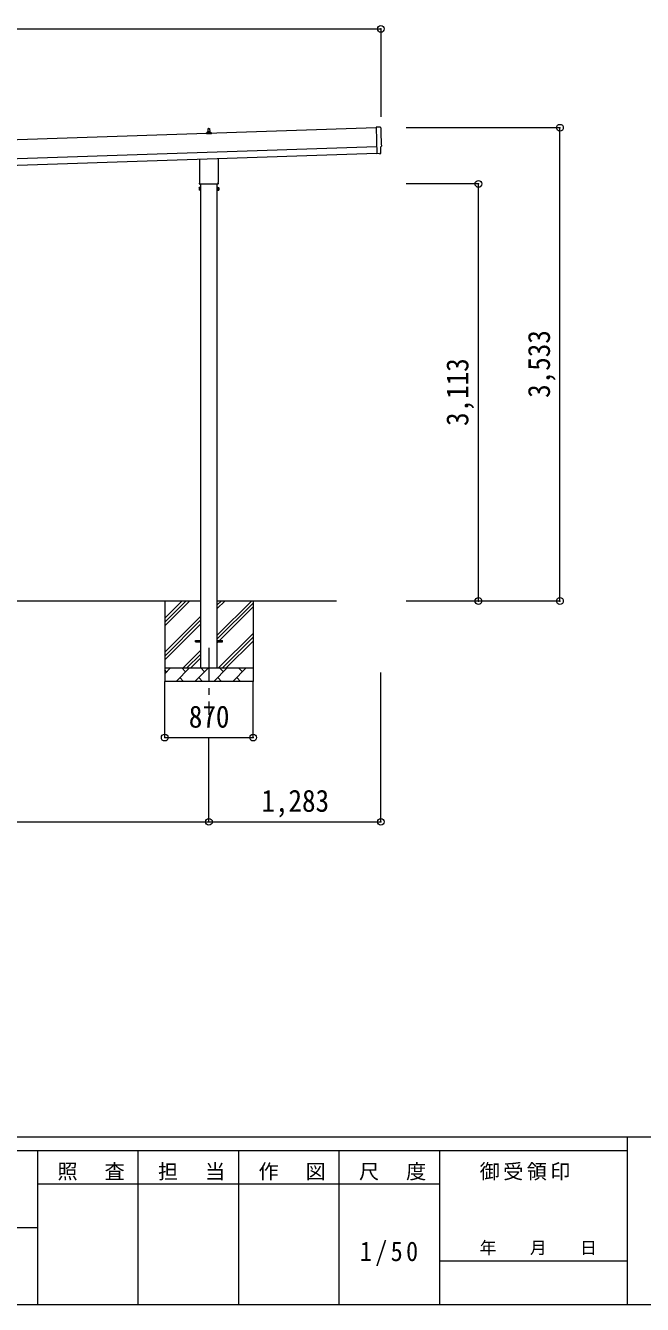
# Model space of a CAD drawing. Units: millimetres at full size, sheet at 1:50; some dimension numbers follow another scale. Extents: x -14053 to 14053, y -9700 to 9700.
# Drawn here: x 4414 to 9016, y -9700 to -154 of the extents above; entities that cross this region are included whole.
import ezdxf
from ezdxf.enums import TextEntityAlignment as Align

# ---------------------------------------------------------------- set-up
doc = ezdxf.new("R2010")
doc.units = ezdxf.units.MM
doc.header["$LTSCALE"] = 50
doc.header["$PDMODE"] = 32
doc.header["$PDSIZE"] = 50
doc.linetypes.add('CHAIN1', pattern=[8, 5, -1, 1, -1])
for name, color, linetype, lineweight in [('0-0_0', 7, 'Continuous', 9), ('0-1_Defpoints', 4, 'Continuous', 9), ('0-6_PARTS1', 6, 'Continuous', 9), ('F-0', 7, 'Continuous', 9)]:
    doc.layers.add(name, color=color, linetype=linetype, lineweight=lineweight)
doc.styles.add('ＭＳ ゴシック', font='')
doc.styles.get('ＭＳ ゴシック').set_extended_font_data('MS Gothic')

msp = doc.modelspace()

# ---------------------------------------------------------------- linework, layer by layer
at = {"layer": '0-0_0'}
for p, q in [((5719.54, -4449.55), (2444.54, -4449.55)), ((5452.04, -4449.55), (5452.04, -5049.55)), ((5452.04, -4634.6), (5637.09, -4449.55)), ((5452.04, -4606.31), (5608.8, -4449.55)), ((5452.04, -4578.03), (5580.52, -4449.55)), ((6732.91, -4449.55), (5844.54, -4449.55)), ((5844.54, -4704.65), (6099.63, -4449.55)), ((5844.54, -4506.66), (5901.64, -4449.55)), ((5844.54, -4478.37), (5873.36, -4449.55)), ((5844.54, -4732.93), (6112.04, -4465.43)), ((6112.04, -4449.55), (6112.04, -5049.55)), ((5452.04, -4832.59), (5719.54, -4565.09)), ((5844.54, -4761.22), (6112.04, -4493.72)), ((5452.04, -4860.87), (5719.54, -4593.37)), ((5452.04, -4889.16), (5719.54, -4621.66)), ((5854.19, -4949.55), (6112.04, -4691.7)), ((5882.48, -4949.55), (6112.04, -4719.99)), ((5910.76, -4949.55), (6112.04, -4748.27)), ((5589.63, -4949.55), (5719.54, -4819.65)), ((5617.92, -4949.55), (5719.54, -4847.93)), ((5452.04, -4949.55), (6112.04, -4949.55)), ((5452.04, -4992.44), (5494.93, -4949.55)), ((5536.35, -5049.55), (5636.35, -4949.55)), ((5607.8, -4978.1), (5579.24, -4949.55)), ((5646.2, -4949.55), (5719.54, -4876.22)), ((5677.77, -5049.55), (5777.77, -4949.55)), ((5749.22, -4978.1), (5720.66, -4949.55)), ((5819.19, -5049.55), (5919.19, -4949.55)), ((5890.64, -4978.1), (5862.09, -4949.55)), ((5960.61, -5049.55), (6060.61, -4949.55)), ((6032.06, -4978.1), (6003.51, -4949.55)), ((6108.75, -4949.55), (6112.04, -4946.26)), ((5466.38, -4978.1), (5452.04, -4963.76)), ((6112.04, -5049.55), (5452.04, -5049.55)), ((5564.9, -5020.99), (5593.46, -5049.55)), ((5706.32, -5020.99), (5734.88, -5049.55)), ((5847.75, -5020.99), (5876.3, -5049.55)), ((5989.17, -5020.99), (6017.72, -5049.55))]:
    msp.add_line(p, q, dxfattribs=at)
at = {"layer": '0-1_Defpoints'}
for p, q in [((7029.4, -917.93), (1136.39, -1114.37)), ((5764.17, -953.95), (5799.9, -953.95)), ((5764.55, -953.77), (5771.27, -952.14)), ((5771.65, -951.95), (5792.42, -951.95)), ((5772.04, -951.17), (5772.04, -946.95)), ((5773.04, -946.95), (5791.04, -946.95)), ((5776.04, -946.95), (5776.76, -923.43)), ((5777.76, -922.45), (5786.31, -922.45)), ((5787.31, -923.43), (5788.04, -946.95)), ((5792.04, -951.17), (5792.04, -946.95)), ((5799.52, -953.77), (5792.8, -952.14)), ((7029.23, -912.85), (7035.82, -1110.59)), ((7060.84, -913.45), (7029.23, -912.85)), ((5763.79, -962.45), (5763.79, -954.74)), ((5800.29, -962.45), (5763.79, -962.45)), ((5800.29, -962.45), (5800.29, -954.74)), ((1141.05, -1254.29), (7034.06, -1057.86)), ((1142.72, -1304.26), (7035.73, -1107.83)), ((7035.82, -1110.59), (7035.86, -1111.6)), ((7054.04, -1110.08), (7035.86, -1111.6)), ((7054.73, -1110.69), (7054.04, -1110.08)), ((7055.48, -1110.94), (7062.38, -1110.35)), ((7063.55, -1060.26), (7064.15, -1060.24)), ((7065.12, -1107.26), (7063.55, -1060.26)), ((5713.74, -1326.44), (5713.74, -1151.89)), ((5850.34, -1147.34), (5850.34, -1326.44)), ((5712.04, -1335.21), (5712.04, -1329.71)), ((5852.04, -1329.71), (5852.04, -1335.21)), ((5708.04, -1364.71), (5708.79, -1363.4)), ((5708.04, -1364.71), (5708.04, -1381.71)), ((5708.04, -1381.71), (5708.79, -1383.03)), ((5715.04, -1368.31), (5708.79, -1368.31)), ((5715.04, -1378.12), (5708.79, -1378.12)), ((5715.04, -1383.03), (5708.79, -1383.03)), ((5849.97, -1338.71), (5714.1, -1338.71)), ((5717.54, -1382.41), (5715.04, -1382.41)), ((5719.54, -1338.71), (5719.54, -4949.55)), ((5844.54, -4949.55), (5844.54, -1338.71)), ((5846.54, -1382.41), (5849.04, -1382.41)), ((5849.04, -1368.31), (5855.28, -1368.31)), ((5849.04, -1378.12), (5855.28, -1378.12)), ((5849.04, -1383.03), (5855.28, -1383.03)), ((5856.04, -1364.71), (5855.28, -1363.4)), ((5856.04, -1381.71), (5855.28, -1383.03)), ((5856.04, -1364.71), (5856.04, -1381.71)), ((5682.04, -4745.05), (5719.54, -4745.05)), ((5682.04, -4754.05), (5682.04, -4745.05)), ((5682.04, -4754.05), (5719.54, -4754.05)), ((5844.54, -4745.05), (5882.04, -4745.05)), ((5844.54, -4754.05), (5882.04, -4754.05)), ((5882.04, -4754.05), (5882.04, -4745.05))]:
    msp.add_line(p, q, dxfattribs=at)
at = {"layer": '0-1_Defpoints', "color": 7, "linetype": 'CHAIN1'}
msp.add_line((5782.04, -4799.55), (5782.04, -5299.55), dxfattribs=at)
at = {"layer": '0-1_Defpoints'}
for points in [[(5715.04, -1383.03), (5715.04, -1363.4), (5708.79, -1363.4)], [(5715.04, -1382.41), (5715.04, -1364.01), (5717.54, -1364.01)], [(5849.04, -1382.41), (5849.04, -1364.01), (5846.54, -1364.01)], [(5849.04, -1383.03), (5849.04, -1363.4), (5855.28, -1363.4)]]:
    msp.add_lwpolyline(points, dxfattribs=at)
for points in [[(5717.54, -1383.71), (5717.54, -1362.71), (5719.54, -1362.71), (5719.54, -1383.71)], [(5846.54, -1383.71), (5846.54, -1362.71), (5844.54, -1362.71), (5844.54, -1383.71)]]:
    msp.add_lwpolyline(points, close=True, dxfattribs=at)
for centre, radius, start, end in [((5764.79, -954.74), 1, 103.62699, 180), ((5771.04, -951.17), 1, 283.62699, 0), ((5776.12, -947.59), 4.13, 90, 171.17633), ((5773.04, -947.95), 1, 90, 180), ((5777.76, -923.45), 1, 90, 178.60509), ((5785.37, -946.95), 4.83, 133.60282, 180), ((5778.7, -946.95), 4.83, 0, 46.39718), ((5786.31, -923.45), 1, 1.39491, 90), ((5787.95, -947.59), 4.13, 8.82367, 90), ((5791.04, -947.95), 1, 0, 90), ((5793.04, -951.17), 1, 180, 256.37301), ((5799.29, -954.74), 1, 0, 76.37301), ((5716.04, -1329.71), 4, 125.09963, 180), ((5716.04, -1335.21), 4, 180, 194.47751), ((5716.04, -1335.21), 4, 194.47751, 241.04498), ((5848.04, -1335.21), 4, 298.95502, 345.52249), ((5848.04, -1329.71), 4, 0, 54.90037), ((5848.04, -1335.21), 4, 345.52249, 0), ((5712.38, -1365.85), 4.34, 145.61575, 214.38425), ((5712.38, -1380.58), 4.34, 145.61575, 214.38425), ((5724.28, -1373.21), 16.24, 162.41205, 197.58795), ((5839.79, -1373.21), 16.24, 342.41205, 17.58795), ((5851.69, -1365.85), 4.34, 325.61575, 34.38425), ((5851.69, -1380.58), 4.34, 325.61575, 34.38425)]:
    msp.add_arc(centre, radius, start, end, dxfattribs=at)
for centre, major_axis, ratio, start_param, end_param in [((7060.78, -916.45), (3, 0.1), 0.99863, 6.2683889, 7.8016218), ((11826.34, -828.06), (-4760.73, -158.69), 0.99863, 6.2683889, 6.2976778), ((7055.39, -1109.94), (0.75, -0.666), 0.9974, 4.712389, 5.5252311), ((7062.12, -1107.36), (2.25, -2), 0.9974, 5.5252311, 7.0411395), ((7064.01, -1055.84), (4.4, 0.15), 0.99863, 4.712389, 6.2976778)]:
    msp.add_ellipse(centre, major_axis=major_axis, ratio=ratio, start_param=start_param, end_param=end_param, dxfattribs=at)
at = {"layer": '0-6_PARTS1'}
for p, q in [((1105.04, -179.32), (7065.04, -179.32)), ((7065.04, -179.32), (7065.04, -835.95)), ((8400.95, -916.53), (7253.71, -916.53)), ((8400.95, -4449.55), (8400.95, -916.53)), ((7792.21, -1336.51), (7253.71, -1336.51)), ((7792.21, -4449.55), (7792.21, -1336.51)), ((7792.21, -4449.55), (7253.71, -4449.55)), ((8400.95, -4449.55), (7253.71, -4449.55)), ((5452.04, -5469.33), (5452.04, -5049.55)), ((6112.04, -5469.33), (6112.04, -5049.55)), ((7065.04, -6097.38), (7065.04, -4982.78)), ((5452.04, -5469.33), (6112.04, -5469.33)), ((5782.04, -6097.38), (5782.04, -5469.33)), ((2382.04, -6097.38), (5782.04, -6097.38)), ((5782.04, -6097.38), (7065.04, -6097.38))]:
    msp.add_line(p, q, dxfattribs=at)
for p in [(7065.04, -179.32), (8400.95, -916.53), (7792.21, -1336.51), (7792.21, -4449.55), (8400.95, -4449.55), (5452.04, -5469.33), (6112.04, -5469.33), (5782.04, -6097.38), (7065.04, -6097.38)]:
    msp.add_point(p, dxfattribs=at)
at = {"layer": 'F-0', "color": 5, "lineweight": 5}
for p, q in [((-14053.43, -8450), (13346.57, -8450)), ((8901.98, -8450), (8901.98, -9700)), ((-14053.43, -8550), (8901.98, -8550)), ((4501.97, -8550), (4501.97, -9700)), ((5251.97, -8550), (5251.97, -9700)), ((6001.97, -8550), (6001.97, -9700)), ((6751.97, -8550), (6751.97, -9700)), ((7501.97, -8550), (7501.97, -9700)), ((4501.97, -8800), (7501.97, -8800)), ((-5748.03, -9125), (4501.97, -9125)), ((7501.97, -9375), (8901.98, -9375)), ((-14053.43, -9700), (13346.57, -9700))]:
    msp.add_line(p, q, dxfattribs=at)

# ---------------------------------------------------------------- texts
at = {"layer": '0-6_PARTS1', "color": 7, "style": 'ＭＳ ゴシック', "width": 0.9}
for s, p in [('3,533', (8375.95, -2933.04)), ('3,113', (7767.21, -3143.03))]:
    msp.add_text(s, height=165, rotation=90, dxfattribs=at).set_placement(p, align=Align.BOTTOM_LEFT)
for s, p in [('870', (5632.04, -5444.33)), ('1,283', (6173.54, -6072.38))]:
    msp.add_text(s, height=165, dxfattribs=at).set_placement(p, align=Align.BOTTOM_LEFT)
at = {"layer": 'F-0', "style": 'ＭＳ ゴシック'}
msp.add_text('年\u3000\u3000月\u3000\u3000日', height=91.64, dxfattribs=at).set_placement((7801.98, -9350), align=Align.BOTTOM_LEFT)
at = {"layer": 'F-0', "attachment_point": 7, "style": 'ＭＳ ゴシック'}
for s, insert, char_height in [('\\T1.17;照\u3000査', (4651.98, -8775), 110), ('\\T1.17;担\u3000当', (5401.98, -8775), 110), ('\\T1.17;作\u3000図', (6151.97, -8775), 110), ('\\T1.17;尺\u3000度', (6901.98, -8775), 110), ('\\T1.17;御受領印', (7801.97, -8775), 110), ('\\T1.28;\\W0.9;1/50', (6908.22, -9412.5), 146.6)]:
    msp.add_mtext(s, dxfattribs=dict(at, insert=insert, char_height=char_height))

doc.saveas('drawing.dxf')
